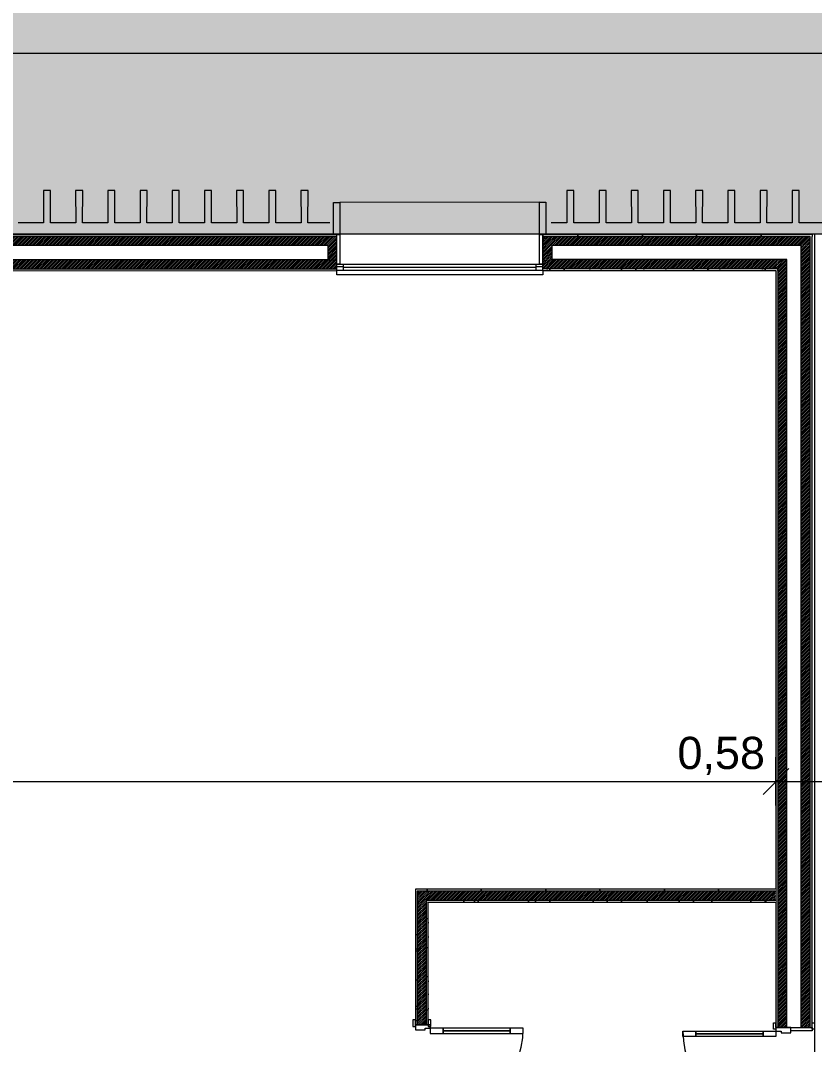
# Model space of a CAD drawing. Header units: millimetres. Extents: x 141848 to 1648660, y -821378 to -151356.
# Drawn here: x 213058 to 219225, y -179687 to -171739 of the extents above; entities that cross this region are included whole.
import ezdxf

# ---------------------------------------------------------------- set-up
doc = ezdxf.new("R2010")
doc.units = ezdxf.units.MM
doc.header["$MEASUREMENT"] = 0
doc.linetypes.add('Traits', pattern=[282.222223, 141.111112, -141.111112])
doc.linetypes.add('Wipeout_Contour', pattern=[1000, 0, -1000])
for name, color, linetype in [('Cotations - 1_100', 7, 'Continuous'), ('Fenêtres ARCHICAD', 7, 'Continuous'), ('Nouveau_0', 7, 'Continuous'), ('Portes ARCHICAD', 7, 'Continuous'), ('Sols_ Dalles', 7, 'Continuous'), ('Structure - Murs extérieurs', 7, 'Continuous')]:
    doc.layers.add(name, color=color, linetype=linetype)
doc.styles.add('STYLE_GENERE_2', font='')
doc.styles.get('STYLE_GENERE_2').set_extended_font_data('Arial')
doc.dimstyles.new('STYLE_GENERE__1', dxfattribs={"dimtxt": 250, "dimasz": 190, "dimexe": 1.25, "dimexo": 0.625, "dimgap": 0, "dimtad": 1, "dimlfac": 0.001, "dimtxsty": 'STYLE_GENERE_2', "dimblk": 'ARROWHEAD_6', "dimblk1": 'ARROWHEAD_6', "dimblk2": 'ARROWHEAD_6', "dimcen": 2.5, "dimse1": 1, "dimse2": 1, "dimclrd": 7, "dimclre": 7, "dimclrt": 7, "dimazin": 3, "dimtfac": 1, "dimtmove": 0, "dimatfit": 3})
pattern_1 = [(45, (0, 175), (-55.68466, 55.68466), [0, -52.5, 0, -78.75]), (110, (175, 175), (74.000794, 26.934086), [0, -38.5, 0, -66.5])]
pattern_2 = [(45, (0, 0), (-7.0710678, 7.0710678), [])]

# ---------------------------------------------------------------- blocks, each defined once
blk = doc.blocks.new('Fenêtre 25')
at = {"layer": 'Fenêtres ARCHICAD', "color": 7, "linetype": 'Continuous', "lineweight": 5}
for p, q in [((-800, 0), (-800, 33.3)), ((-800, 33.3), (800, 33.3)), ((-800, 0), (-800, -15)), ((-800, 0), (-800, -15)), ((800, 33.3), (800, 0)), ((800, 0), (800, -15)), ((800, 0), (800, -15)), ((-800, -15), (-800, -50)), ((-800, -15), (-800, -50)), ((-800, -30), (800, -30)), ((-800, -280), (-800, -50)), ((-800, -50), (-775, -50)), ((-800, -50), (-800, -85)), ((-800, -50), (-800, -85)), ((-775, -50), (-775, -280)), ((775, -280), (775, -50)), ((775, -50), (800, -50)), ((800, -15), (800, -50)), ((800, -15), (800, -50)), ((800, -50), (800, -280)), ((800, -50), (800, -85)), ((800, -50), (800, -85)), ((-800, -85), (-800, -195)), ((-800, -85), (-800, -195)), ((-800, -85), (-800, -195)), ((-800, -85), (-800, -195)), ((800, -85), (800, -195)), ((800, -85), (800, -195)), ((800, -85), (800, -195)), ((800, -85), (800, -195)), ((-800, -195), (-800, -265)), ((-800, -195), (-800, -265)), ((-800, -195), (-800, -265)), ((-800, -195), (-800, -265)), ((800, -195), (800, -265)), ((800, -195), (800, -265)), ((800, -195), (800, -265)), ((800, -195), (800, -265)), ((-825, -530), (-825, -280)), ((-825, -280), (-775, -280)), ((-825, -280), (-800, -280)), ((-825, -280), (-800, -280)), ((-800, -265), (-800, -280)), ((-800, -265), (-800, -280)), ((-775, -280), (-800, -280)), ((-775, -280), (-775, -530)), ((800, -280), (775, -280)), ((775, -280), (825, -280)), ((775, -530), (775, -280)), ((800, -265), (800, -280)), ((800, -265), (800, -280)), ((800, -280), (825, -280)), ((800, -280), (825, -280)), ((825, -280), (825, -530)), ((-775, -530), (-825, -530)), ((-775, -530), (775, -530)), ((825, -530), (775, -530))]:
    blk.add_line(p, q, dxfattribs=at)
at = {"layer": 'Fenêtres ARCHICAD', "color": 7, "linetype": 'Traits', "lineweight": 5}
blk.add_line((-800, 0), (800, 0), dxfattribs=at)
at = {"color": 254, "linetype": 'Wipeout_Contour', "lineweight": 0, "ltscale": 3003.33026}
blk.add_wipeout([(-750, 0), (-750, -50), (750, -50), (750, 0)], dxfattribs=at).dxf.layer = 'Fenêtres ARCHICAD'
at = {"layer": 'Fenêtres ARCHICAD', "color": 7, "linetype": 'Continuous', "lineweight": 5}
for p, q in [((-800, 0), (-750, 0)), ((-750, 0), (-750, -50)), ((-750, 0), (750, 0)), ((750, -50), (750, 0)), ((750, 0), (800, 0)), ((-750, -50), (-800, -50)), ((-750, -25), (750, -25)), ((750, -50), (-750, -50)), ((800, -50), (750, -50))]:
    blk.add_line(p, q, dxfattribs=at)
blk = doc.blocks.new('Mur_1_1', base_point=(162860.7, -173410.6))
at = {"color": 254, "linetype": 'Wipeout_Contour', "lineweight": 0, "ltscale": 1093482.542551744}
blk.add_wipeout([(207114.1, -173402.4), (207114.2, -173417.4), (215514.2, -173415.9), (215514.1, -173400.9)], dxfattribs=at)
at = {"color": 254, "linetype": 'Wipeout_Contour', "lineweight": 0, "ltscale": 838498.39238}
blk.add_wipeout([(219205.5, -173415.1), (219205.5, -173400.2), (219190.6, -173415.1)], dxfattribs=at)
at = {"color": 254, "linetype": 'Wipeout_Contour', "lineweight": 0, "ltscale": 1094155.492555853}
blk.add_wipeout([(215514.2, -173665.9), (207114.2, -173667.4), (207114.2, -173682.4), (215514.2, -173680.9)], dxfattribs=at)
at = {"color": 254, "linetype": 'Wipeout_Contour', "lineweight": 0, "ltscale": 838369.005791}
blk.add_wipeout([(218940.5, -173665.2), (218925.5, -173680.2), (218940.5, -173680.2)], dxfattribs=at)
at = {"linetype": 'Continuous', "lineweight": 5, "true_color": 0x5f5f5f}
h = blk.add_hatch(dxfattribs=at)
h.set_pattern_fill('Enduit_0001', color=251, style=0, pattern_type=2)
h.set_pattern_definition(pattern_1)
h.paths.add_polyline_path([(207114.1, -173402.4), (207114.2, -173417.4), (215514.2, -173415.9), (215514.1, -173400.9)])
h = blk.add_hatch(dxfattribs=at)
h.set_pattern_fill('Enduit_0001', color=251, style=0, pattern_type=2)
h.set_pattern_definition(pattern_1)
h.paths.add_polyline_path([(219205.5, -173415.1), (219205.5, -173400.2), (219190.6, -173415.1)])
h = blk.add_hatch(dxfattribs=at)
h.set_pattern_fill('Enduit_0001', color=251, style=0, pattern_type=2)
h.set_pattern_definition(pattern_1)
h.paths.add_polyline_path([(215514.2, -173665.9), (207114.2, -173667.4), (207114.2, -173682.4), (215514.2, -173680.9)])
h = blk.add_hatch(dxfattribs=at)
h.set_pattern_fill('Enduit_0001', color=251, style=0, pattern_type=2)
h.set_pattern_definition(pattern_1)
h.paths.add_polyline_path([(218940.5, -173665.2), (218925.5, -173680.2), (218940.5, -173680.2)])
at = {"color": 254, "linetype": 'Wipeout_Contour', "lineweight": 0, "ltscale": 1093589.574565493}
blk.add_wipeout([(207114.2, -173417.4), (207184.2, -173487.4), (215444.2, -173485.9), (215514.2, -173415.9)], dxfattribs=at)
at = {"color": 254, "linetype": 'Wipeout_Contour', "lineweight": 0, "ltscale": 838516.179052}
blk.add_wipeout([(219190.5, -173485.2), (219190.5, -173415.2), (219120.6, -173485.2)], dxfattribs=at)
at = {"linetype": 'Continuous', "lineweight": 5, "true_color": 0x5f5f5f}
h = blk.add_hatch(dxfattribs=at)
h.set_pattern_fill('Briques_terre_cuite__int_97', color=251, style=0, pattern_type=2)
h.set_pattern_definition(pattern_2)
h.paths.add_polyline_path([(207114.2, -173417.4), (207184.2, -173487.4), (215444.2, -173485.9), (215514.2, -173415.9)])
h = blk.add_hatch(dxfattribs=at)
h.set_pattern_fill('Briques_terre_cuite__int_97', color=251, style=0, pattern_type=2)
h.set_pattern_definition(pattern_2)
h.paths.add_polyline_path([(219190.5, -173485.2), (219190.5, -173415.2), (219120.6, -173485.2)])
at = {"color": 254, "linetype": 'Wipeout_Contour', "lineweight": 0, "ltscale": 838477.556417}
blk.add_wipeout([(219190.6, -173415.1), (219205.5, -173400.2), (219190.6, -173400.2)], dxfattribs=at)
at = {"color": 254, "linetype": 'Wipeout_Contour', "lineweight": 0, "ltscale": 1093817.236168705}
blk.add_wipeout([(207184.2, -173487.4), (207184.2, -173597.4), (215444.2, -173595.9), (215444.2, -173485.9)], dxfattribs=at)
at = {"color": 254, "linetype": 'Wipeout_Contour', "lineweight": 0, "ltscale": 838500.260912}
blk.add_wipeout([(219120.5, -173595.2), (219120.5, -173485.2), (219010.6, -173595.2)], dxfattribs=at)
at = {"linetype": 'Continuous', "lineweight": 5, "true_color": 0x5f5f5f}
h = blk.add_hatch(dxfattribs=at)
h.set_pattern_fill('Enduit_0001', color=251, style=0, pattern_type=2)
h.set_pattern_definition(pattern_1)
h.paths.add_polyline_path([(219190.6, -173415.1), (219205.5, -173400.2), (219190.6, -173400.2)])
at = {"color": 254, "linetype": 'Wipeout_Contour', "lineweight": 0, "ltscale": 1094047.53148523}
blk.add_wipeout([(215514.2, -173595.9), (207114.2, -173597.4), (207114.2, -173667.4), (215514.2, -173665.9)], dxfattribs=at)
at = {"color": 254, "linetype": 'Wipeout_Contour', "lineweight": 0, "ltscale": 838428.29788}
blk.add_wipeout([(219010.5, -173665.2), (219010.5, -173595.2), (218940.5, -173665.2)], dxfattribs=at)
at = {"linetype": 'Continuous', "lineweight": 5, "true_color": 0x5f5f5f}
h = blk.add_hatch(dxfattribs=at)
h.set_pattern_fill('Briques_terre_cuite__int_97', color=251, style=0, pattern_type=2)
h.set_pattern_definition(pattern_2)
h.paths.add_polyline_path([(215514.2, -173595.9), (207114.2, -173597.4), (207114.2, -173667.4), (215514.2, -173665.9)])
h = blk.add_hatch(dxfattribs=at)
h.set_pattern_fill('Briques_terre_cuite__int_97', color=251, style=0, pattern_type=2)
h.set_pattern_definition(pattern_2)
h.paths.add_polyline_path([(219010.5, -173665.2), (219010.5, -173595.2), (218940.5, -173665.2)])
at = {"color": 7, "linetype": 'Continuous', "lineweight": 5}
for p in [(207114.2, -173667.4), (215514.2, -173680.9)]:
    blk.add_line(p, (215514.2, -173665.9), dxfattribs=at)
at = {"color": 7, "linetype": 'Continuous', "lineweight": 5, "flags": 128}
blk.add_lwpolyline([(207114.2, -173682.4), (215514.2, -173680.9)], dxfattribs=at)
at = {"color": 254, "linetype": 'Wipeout_Contour', "lineweight": 0, "ltscale": 1394204.759481285}
blk.add_wipeout([(219190.6, -173400.2), (217114.1, -173400.6), (217114.2, -173415.6), (219190.5, -173415.2), (219190.6, -173415.1)], dxfattribs=at)
at = {"linetype": 'Continuous', "lineweight": 5, "true_color": 0x5f5f5f}
h = blk.add_hatch(dxfattribs=at)
h.set_pattern_fill('Enduit_0001', color=251, style=0, pattern_type=2)
h.set_pattern_definition(pattern_1)
h.paths.add_polyline_path([(219190.6, -173400.2), (217114.1, -173400.6), (217114.2, -173415.6), (219190.5, -173415.2), (219190.6, -173415.1)])
at = {"color": 254, "linetype": 'Wipeout_Contour', "lineweight": 0, "ltscale": 1106646.625288181}
blk.add_wipeout([(215444.2, -173485.9), (215444.2, -173595.9), (215514.2, -173595.9), (215514.2, -173415.9)], dxfattribs=at)
at = {"color": 254, "linetype": 'Wipeout_Contour', "lineweight": 0, "ltscale": 838348.096067}
blk.add_wipeout([(218925.5, -173680.2), (218940.5, -173665.2), (218925.5, -173665.2)], dxfattribs=at)
at = {"linetype": 'Continuous', "lineweight": 5, "true_color": 0x5f5f5f}
h = blk.add_hatch(dxfattribs=at)
h.set_pattern_fill('Briques_terre_cuite__int_97', color=251, style=0, pattern_type=2)
h.set_pattern_definition(pattern_2)
h.paths.add_polyline_path([(215444.2, -173485.9), (215444.2, -173595.9), (215514.2, -173595.9), (215514.2, -173415.9)])
h = blk.add_hatch(dxfattribs=at)
h.set_pattern_fill('Enduit_0001', color=251, style=0, pattern_type=2)
h.set_pattern_definition(pattern_1)
h.paths.add_polyline_path([(218925.5, -173680.2), (218940.5, -173665.2), (218925.5, -173665.2)])
at = {"color": 7, "linetype": 'Continuous', "lineweight": 5}
for p, q in [((215514.2, -173415.9), (207114.2, -173417.4)), ((215514.1, -173400.9), (215489.1, -173400.9)), ((215514.2, -173415.9), (215514.1, -173400.9)), ((215514.2, -173485.9), (215514.2, -173415.9)), ((215514.2, -173485.9), (215514.2, -173415.9)), ((215444.2, -173485.9), (207184.2, -173487.4)), ((215444.2, -173485.9), (215444.2, -173595.9)), ((215514.2, -173595.9), (215514.2, -173485.9)), ((215514.2, -173595.9), (215514.2, -173485.9)), ((215444.2, -173595.9), (207184.2, -173597.4)), ((215514.2, -173630.9), (215514.2, -173595.9)), ((215514.2, -173665.9), (215514.2, -173630.9))]:
    blk.add_line(p, q, dxfattribs=at)
at = {"color": 7, "linetype": 'Continuous', "lineweight": 5, "flags": 128}
blk.add_lwpolyline([(215514.1, -173400.9), (207114.1, -173402.4)], dxfattribs=at)
at = {"color": 254, "linetype": 'Wipeout_Contour', "lineweight": 0, "ltscale": 838418.070456}
blk.add_wipeout([(219120.6, -173485.2), (219190.5, -173415.2), (219120.6, -173415.2)], dxfattribs=at)
at = {"linetype": 'Continuous', "lineweight": 5, "true_color": 0x5f5f5f}
h = blk.add_hatch(dxfattribs=at)
h.set_pattern_fill('Briques_terre_cuite__int_97', color=251, style=0, pattern_type=2)
h.set_pattern_definition(pattern_2)
h.paths.add_polyline_path([(219120.6, -173485.2), (219190.5, -173415.2), (219120.6, -173415.2)])
at = {"color": 7, "linetype": 'Continuous', "lineweight": 5}
blk.add_line((219190.5, -173485.2), (219190.5, -173415.2), dxfattribs=at)
at = {"color": 7, "linetype": 'Continuous', "lineweight": 5, "flags": 128}
blk.add_lwpolyline([(219205.5, -173400.2), (219205.5, -173415.2)], dxfattribs=at)
at = {"color": 254, "linetype": 'Wipeout_Contour', "lineweight": 0, "ltscale": 1114954.779897523}
blk.add_wipeout([(217114.2, -173665.6), (217114.2, -173680.6), (218925.5, -173680.2), (218925.5, -173665.2)], dxfattribs=at)
at = {"linetype": 'Continuous', "lineweight": 5, "true_color": 0x5f5f5f}
h = blk.add_hatch(dxfattribs=at)
h.set_pattern_fill('Enduit_0001', color=251, style=0, pattern_type=2)
h.set_pattern_definition(pattern_1)
h.paths.add_polyline_path([(217114.2, -173665.6), (217114.2, -173680.6), (218925.5, -173680.2), (218925.5, -173665.2)])
at = {"color": 254, "linetype": 'Wipeout_Contour', "lineweight": 0, "ltscale": 1394244.023546818}
blk.add_wipeout([(217114.2, -173415.6), (217184.2, -173485.6), (219120.5, -173485.2), (219120.6, -173485.2), (219120.6, -173415.2)], dxfattribs=at)
at = {"linetype": 'Continuous', "lineweight": 5, "true_color": 0x5f5f5f}
h = blk.add_hatch(dxfattribs=at)
h.set_pattern_fill('Briques_terre_cuite__int_97', color=251, style=0, pattern_type=2)
h.set_pattern_definition(pattern_2)
h.paths.add_polyline_path([(217114.2, -173415.6), (217184.2, -173485.6), (219120.5, -173485.2), (219120.6, -173485.2), (219120.6, -173415.2)])
at = {"color": 7, "linetype": 'Continuous', "lineweight": 5}
blk.add_line((219190.5, -173415.2), (219120.6, -173415.2), dxfattribs=at)
at = {"color": 254, "linetype": 'Wipeout_Contour', "lineweight": 0, "ltscale": 838345.930581}
blk.add_wipeout([(219010.6, -173595.2), (219120.5, -173485.2), (219010.6, -173485.2)], dxfattribs=at)
at = {"color": 7, "linetype": 'Continuous', "lineweight": 5}
blk.add_line((219120.5, -173595.2), (219120.5, -173485.2), dxfattribs=at)
at = {"color": 254, "linetype": 'Wipeout_Contour', "lineweight": 0, "ltscale": 1394332.51180588}
blk.add_wipeout([(219010.6, -173485.2), (217184.2, -173485.6), (217184.2, -173595.6), (219010.5, -173595.2), (219010.6, -173595.2)], dxfattribs=at)
at = {"color": 7, "linetype": 'Continuous', "lineweight": 5}
blk.add_line((219120.5, -173485.2), (219010.6, -173485.2), dxfattribs=at)
at = {"color": 254, "linetype": 'Wipeout_Contour', "lineweight": 0, "ltscale": 838330.131081}
blk.add_wipeout([(218940.5, -173665.2), (219010.5, -173595.2), (218940.5, -173595.2)], dxfattribs=at)
at = {"linetype": 'Continuous', "lineweight": 5, "true_color": 0x5f5f5f}
h = blk.add_hatch(dxfattribs=at)
h.set_pattern_fill('Briques_terre_cuite__int_97', color=251, style=0, pattern_type=2)
h.set_pattern_definition(pattern_2)
h.paths.add_polyline_path([(218940.5, -173665.2), (219010.5, -173595.2), (218940.5, -173595.2)])
at = {"color": 7, "linetype": 'Continuous', "lineweight": 5}
blk.add_line((219010.5, -173665.2), (219010.5, -173595.2), dxfattribs=at)
at = {"color": 254, "linetype": 'Wipeout_Contour', "lineweight": 0, "ltscale": 1114872.362738282}
blk.add_wipeout([(218940.5, -173595.2), (217114.2, -173595.6), (217114.2, -173665.6), (218940.5, -173665.2)], dxfattribs=at)
at = {"linetype": 'Continuous', "lineweight": 5, "true_color": 0x5f5f5f}
h = blk.add_hatch(dxfattribs=at)
h.set_pattern_fill('Briques_terre_cuite__int_97', color=251, style=0, pattern_type=2)
h.set_pattern_definition(pattern_2)
h.paths.add_polyline_path([(218940.5, -173595.2), (217114.2, -173595.6), (217114.2, -173665.6), (218940.5, -173665.2)])
at = {"color": 7, "linetype": 'Continuous', "lineweight": 5}
for p, q in [((219010.5, -173595.2), (218940.5, -173595.2)), ((217114.2, -173665.6), (218940.5, -173665.2)), ((217114.2, -173680.6), (217114.2, -173665.6)), ((218940.5, -173680.2), (218940.5, -173665.2))]:
    blk.add_line(p, q, dxfattribs=at)
at = {"color": 7, "linetype": 'Continuous', "lineweight": 5, "flags": 128}
blk.add_lwpolyline([(217114.2, -173680.6), (218925.5, -173680.2)], dxfattribs=at)
at = {"color": 254, "linetype": 'Wipeout_Contour', "lineweight": 0, "ltscale": 1111856.489278181}
blk.add_wipeout([(217184.2, -173485.6), (217114.2, -173415.6), (217114.2, -173595.6), (217184.2, -173595.6)], dxfattribs=at)
at = {"linetype": 'Continuous', "lineweight": 5, "true_color": 0x5f5f5f}
h = blk.add_hatch(dxfattribs=at)
h.set_pattern_fill('Briques_terre_cuite__int_97', color=251, style=0, pattern_type=2)
h.set_pattern_definition(pattern_2)
h.paths.add_polyline_path([(217184.2, -173485.6), (217114.2, -173415.6), (217114.2, -173595.6), (217184.2, -173595.6)])
at = {"color": 7, "linetype": 'Continuous', "lineweight": 5}
for p, q in [((217139.1, -173400.6), (217114.1, -173400.6)), ((217114.2, -173415.6), (217114.1, -173400.6)), ((219120.6, -173415.2), (217114.2, -173415.6)), ((217114.2, -173485.6), (217114.2, -173415.6)), ((217114.2, -173485.6), (217114.2, -173415.6)), ((217114.2, -173595.6), (217114.2, -173485.6)), ((217114.2, -173595.6), (217114.2, -173485.6)), ((219010.6, -173485.2), (217184.2, -173485.6)), ((217184.2, -173485.6), (217184.2, -173595.6)), ((217114.2, -173630.6), (217114.2, -173595.6)), ((217114.2, -173665.6), (217114.2, -173630.6)), ((218940.5, -173595.2), (217184.2, -173595.6))]:
    blk.add_line(p, q, dxfattribs=at)
at = {"color": 7, "linetype": 'Continuous', "lineweight": 5, "flags": 128}
blk.add_lwpolyline([(219205.5, -173400.2), (217114.1, -173400.6)], dxfattribs=at)
at = {"layer": 'Fenêtres ARCHICAD', "color": 7, "linetype": 'Continuous', "lineweight": 5, "zscale": 1000, "rotation": 180.0105654490005}
blk.add_blockref('Fenêtre 25', (216314.2, -173680.7), dxfattribs=at)
blk = doc.blocks.new('Porte double 25_4')
at = {"layer": 'Portes ARCHICAD', "color": 7, "linetype": 'Continuous', "lineweight": 5}
for p, q in [((-722, 722), (-722, 622)), ((-682, 722), (-722, 722)), ((-682, 622), (-682, 722)), ((682, 622), (682, 722)), ((682, 722), (722, 722)), ((722, 722), (722, 622)), ((-722, 622), (-682, 622)), ((-702, 622), (-702, 100)), ((722, 622), (682, 622)), ((702, 622), (702, 100)), ((-682, 100), (-722, 100)), ((-722, 100), (-722, 0)), ((-682, 0), (-682, 100)), ((682, 0), (682, 100)), ((682, 100), (722, 100)), ((722, 100), (722, 0)), ((-787, 0), (-787, 19)), ((-787, 19), (-737, 19)), ((-737, 0), (-787, 0)), ((-750, 0), (-787, 0)), ((-750, 0), (-787, 0)), ((-722, 0), (-750, 0)), ((-750, 0), (-750, -115)), ((-750, 0), (-750, -15)), ((-750, 0), (-750, -15)), ((-737, 19), (-737, 0)), ((-722, -40), (-722, 0)), ((-722, 0), (-682, 0)), ((722, 0), (682, 0)), ((750, 0), (722, 0)), ((722, 0), (722, -40)), ((737, 19), (787, 19)), ((737, 0), (737, 19)), ((787, 0), (737, 0)), ((750, -115), (750, 0)), ((750, 0), (750, -15)), ((750, 0), (750, -15)), ((750, 0), (787, 0)), ((750, 0), (787, 0)), ((787, 19), (787, 0)), ((-750, -15), (-750, -85)), ((-750, -15), (-750, -85)), ((-710, -40), (-722, -40)), ((-710, -115), (-710, -40)), ((722, -40), (710, -40)), ((710, -40), (710, -115)), ((750, -15), (750, -85)), ((750, -15), (750, -85)), ((-750, -85), (-750, -115)), ((-750, -85), (-750, -115)), ((-750, -280), (-750, -115)), ((-750, -115), (-725, -115)), ((-750, -115), (-710, -115)), ((-750, -115), (-750, -195)), ((-750, -115), (-750, -195)), ((-725, -115), (-725, -280)), ((710, -115), (750, -115)), ((725, -280), (725, -115)), ((725, -115), (750, -115)), ((750, -85), (750, -115)), ((750, -85), (750, -115)), ((750, -115), (750, -280)), ((750, -115), (750, -195)), ((750, -115), (750, -195)), ((-750, -195), (-750, -265)), ((-750, -195), (-750, -265)), ((750, -195), (750, -265)), ((750, -195), (750, -265)), ((-787, -299), (-787, -280)), ((-787, -280), (-737, -280)), ((-750, -280), (-787, -280)), ((-750, -280), (-787, -280)), ((-737, -299), (-787, -299)), ((-750, -265), (-750, -280)), ((-750, -265), (-750, -280)), ((-725, -280), (-750, -280)), ((-737, -280), (-737, -299)), ((750, -280), (725, -280)), ((737, -280), (787, -280)), ((737, -299), (737, -280)), ((787, -299), (737, -299)), ((750, -265), (750, -280)), ((750, -265), (750, -280)), ((750, -280), (787, -280)), ((750, -280), (787, -280)), ((787, -280), (787, -299))]:
    blk.add_line(p, q, dxfattribs=at)
at = {"layer": 'Portes ARCHICAD', "color": 7, "linetype": 'Continuous', "lineweight": 5, "flags": 128}
for points in [[(-722, 622), (-722, 100), (-702, 100), (-702, 622)], [(-702, 622), (-702, 100), (-682, 100), (-682, 622)], [(702, 622), (702, 100), (682, 100), (682, 622)], [(722, 622), (722, 100), (702, 100), (702, 622)]]:
    blk.add_lwpolyline(points, close=True, dxfattribs=at)
at = {"layer": 'Portes ARCHICAD', "color": 7, "linetype": 'Continuous', "lineweight": 5}
for centre, start, end in [((-722, 0), 0, 90), ((722, 0), 90, 180)]:
    blk.add_arc(centre, 722, start, end, dxfattribs=at)
blk = doc.blocks.new('Mur_14_1', base_point=(219205.5, -188410.6))
at = {"color": 254, "linetype": 'Wipeout_Contour', "lineweight": 0, "ltscale": 1405199.469101811}
blk.add_wipeout([(219190.6, -173415.1), (219190.5, -173415.2), (219190.5, -179556.1), (219205.5, -179556.1), (219205.5, -173415.1)], dxfattribs=at)
at = {"color": 254, "linetype": 'Wipeout_Contour', "lineweight": 0, "ltscale": 1125208.490031967}
blk.add_wipeout([(218925.5, -173680.2), (218925.5, -179556.1), (218940.5, -179556.1), (218940.5, -173680.2)], dxfattribs=at)
at = {"linetype": 'Continuous', "lineweight": 5, "true_color": 0x5f5f5f}
h = blk.add_hatch(dxfattribs=at)
h.set_pattern_fill('Enduit_0001', color=251, style=0, pattern_type=2)
h.set_pattern_definition(pattern_1)
h.paths.add_polyline_path([(219190.6, -173415.1), (219190.5, -173415.2), (219190.5, -179556.1), (219205.5, -179556.1), (219205.5, -173415.1)])
h = blk.add_hatch(dxfattribs=at)
h.set_pattern_fill('Enduit_0001', color=251, style=0, pattern_type=2)
h.set_pattern_definition(pattern_1)
h.paths.add_polyline_path([(218925.5, -173680.2), (218925.5, -179556.1), (218940.5, -179556.1), (218940.5, -173680.2)])
at = {"color": 254, "linetype": 'Wipeout_Contour', "lineweight": 0, "ltscale": 1405142.522689336}
blk.add_wipeout([(219120.6, -173485.2), (219120.5, -173485.2), (219120.5, -179556.1), (219190.5, -179556.1), (219190.5, -173485.2)], dxfattribs=at)
at = {"linetype": 'Continuous', "lineweight": 5, "true_color": 0x5f5f5f}
h = blk.add_hatch(dxfattribs=at)
h.set_pattern_fill('Briques_terre_cuite__int_97', color=251, style=0, pattern_type=2)
h.set_pattern_definition(pattern_2)
h.paths.add_polyline_path([(219120.6, -173485.2), (219120.5, -173485.2), (219120.5, -179556.1), (219190.5, -179556.1), (219190.5, -173485.2)])
at = {"color": 7, "linetype": 'Continuous', "lineweight": 5}
for p, q in [((219190.5, -173485.2), (219190.5, -173415.2)), ((219190.5, -179556.1), (219190.5, -173485.2)), ((219205.5, -179556.1), (219205.5, -179519.1)), ((219190.5, -179556.1), (219205.5, -179556.1))]:
    blk.add_line(p, q, dxfattribs=at)
at = {"color": 7, "linetype": 'Continuous', "lineweight": 5, "flags": 128}
blk.add_lwpolyline([(219205.5, -179556.1), (219205.5, -173415.2)], dxfattribs=at)
at = {"color": 254, "linetype": 'Wipeout_Contour', "lineweight": 0, "ltscale": 1404980.915989373}
blk.add_wipeout([(219010.6, -173595.2), (219010.5, -173595.2), (219010.5, -179556.1), (219120.5, -179556.1), (219120.5, -173595.2)], dxfattribs=at)
at = {"color": 7, "linetype": 'Continuous', "lineweight": 5}
for p, q in [((219120.5, -173595.2), (219120.5, -173485.2)), ((219120.5, -179556.1), (219120.5, -173595.2)), ((219120.5, -179556.1), (219190.5, -179556.1))]:
    blk.add_line(p, q, dxfattribs=at)
at = {"color": 254, "linetype": 'Wipeout_Contour', "lineweight": 0, "ltscale": 1125322.159747363}
blk.add_wipeout([(218940.5, -173665.2), (218940.5, -179556.1), (219010.5, -179556.1), (219010.5, -173665.2)], dxfattribs=at)
at = {"linetype": 'Continuous', "lineweight": 5, "true_color": 0x5f5f5f}
h = blk.add_hatch(dxfattribs=at)
h.set_pattern_fill('Briques_terre_cuite__int_97', color=251, style=0, pattern_type=2)
h.set_pattern_definition(pattern_2)
h.paths.add_polyline_path([(218940.5, -173665.2), (218940.5, -179556.1), (219010.5, -179556.1), (219010.5, -173665.2)])
at = {"color": 7, "linetype": 'Continuous', "lineweight": 5}
for p, q in [((219010.5, -173665.2), (219010.5, -173595.2)), ((218940.5, -173680.2), (218940.5, -173665.2)), ((218940.5, -173680.2), (218940.5, -179556.1)), ((219010.5, -179556.1), (219010.5, -173665.2)), ((218925.5, -179556.1), (218925.5, -179519.1)), ((218925.5, -179556.1), (218940.5, -179556.1)), ((218940.5, -179556.1), (219010.5, -179556.1)), ((219010.5, -179556.1), (219040.5, -179556.1)), ((219040.5, -179556.1), (219120.5, -179556.1))]:
    blk.add_line(p, q, dxfattribs=at)
at = {"color": 7, "linetype": 'Continuous', "lineweight": 5, "flags": 128}
blk.add_lwpolyline([(218925.5, -173680.2), (218925.5, -179556.1)], dxfattribs=at)
at = {"layer": 'Portes ARCHICAD', "color": 7, "linetype": 'Continuous', "lineweight": 5, "zscale": 1000, "rotation": 90}
blk.add_blockref('Porte double 25_4', (218925.5, -180306.1), dxfattribs=at)
blk = doc.blocks.new('Mur_102_1', base_point=(218925.5, -178497.2))
at = {"color": 254, "linetype": 'Wipeout_Contour', "lineweight": 0, "ltscale": 840920.422671}
blk.add_wipeout([(216140.3, -178497.2), (216125.3, -178482.2), (216125.3, -178497.2)], dxfattribs=at).dxf.layer = 'Structure - Murs extérieurs'
at = {"color": 254, "linetype": 'Wipeout_Contour', "lineweight": 0, "ltscale": 841279.418665}
blk.add_wipeout([(216225.3, -178582.2), (216210.3, -178567.2), (216210.3, -178582.2)], dxfattribs=at).dxf.layer = 'Structure - Murs extérieurs'
at = {"layer": 'Structure - Murs extérieurs', "linetype": 'Continuous', "lineweight": 5, "true_color": 0x5f5f5f}
h = blk.add_hatch(dxfattribs=at)
h.set_pattern_fill('Enduit_0001', color=251, style=0, pattern_type=2)
h.set_pattern_definition(pattern_1)
h.paths.add_polyline_path([(216140.3, -178497.2), (216125.3, -178482.2), (216125.3, -178497.2)])
h = blk.add_hatch(dxfattribs=at)
h.set_pattern_fill('Enduit_0001', color=251, style=0, pattern_type=2)
h.set_pattern_definition(pattern_1)
h.paths.add_polyline_path([(216225.3, -178582.2), (216210.3, -178567.2), (216210.3, -178582.2)])
at = {"color": 254, "linetype": 'Wipeout_Contour', "lineweight": 0, "ltscale": 841096.232538}
blk.add_wipeout([(216210.3, -178567.2), (216140.3, -178497.2), (216140.3, -178567.2)], dxfattribs=at).dxf.layer = 'Structure - Murs extérieurs'
at = {"layer": 'Structure - Murs extérieurs', "linetype": 'Continuous', "lineweight": 5, "true_color": 0x5f5f5f}
h = blk.add_hatch(dxfattribs=at)
h.set_pattern_fill('Briques_terre_cuite__int_97', color=251, style=0, pattern_type=2)
h.set_pattern_definition(pattern_2)
h.paths.add_polyline_path([(216210.3, -178567.2), (216140.3, -178497.2), (216140.3, -178567.2)])
at = {"color": 254, "linetype": 'Wipeout_Contour', "lineweight": 0, "ltscale": 1125557.16433545}
blk.add_wipeout([(216140.3, -178497.2), (218925.5, -178497.2), (218925.5, -178482.2), (216140.3, -178482.2)], dxfattribs=at).dxf.layer = 'Structure - Murs extérieurs'
at = {"color": 254, "linetype": 'Wipeout_Contour', "lineweight": 0, "ltscale": 1125903.932255936}
blk.add_wipeout([(216225.3, -178582.2), (218925.5, -178582.2), (218925.5, -178567.2), (216225.3, -178567.2)], dxfattribs=at).dxf.layer = 'Structure - Murs extérieurs'
at = {"layer": 'Structure - Murs extérieurs', "linetype": 'Continuous', "lineweight": 5, "true_color": 0x5f5f5f}
h = blk.add_hatch(dxfattribs=at)
h.set_pattern_fill('Enduit_0001', color=251, style=0, pattern_type=2)
h.set_pattern_definition(pattern_1)
h.paths.add_polyline_path([(216140.3, -178497.2), (218925.5, -178497.2), (218925.5, -178482.2), (216140.3, -178482.2)])
h = blk.add_hatch(dxfattribs=at)
h.set_pattern_fill('Enduit_0001', color=251, style=0, pattern_type=2)
h.set_pattern_definition(pattern_1)
h.paths.add_polyline_path([(216225.3, -178582.2), (218925.5, -178582.2), (218925.5, -178567.2), (216225.3, -178567.2)])
at = {"color": 254, "linetype": 'Wipeout_Contour', "lineweight": 0, "ltscale": 840921.029232}
blk.add_wipeout([(216140.3, -178482.2), (216125.3, -178482.2), (216140.3, -178497.2)], dxfattribs=at).dxf.layer = 'Structure - Murs extérieurs'
at = {"color": 254, "linetype": 'Wipeout_Contour', "lineweight": 0, "ltscale": 841280.024361}
blk.add_wipeout([(216225.3, -178567.2), (216210.3, -178567.2), (216225.3, -178582.2)], dxfattribs=at).dxf.layer = 'Structure - Murs extérieurs'
at = {"layer": 'Structure - Murs extérieurs', "linetype": 'Continuous', "lineweight": 5, "true_color": 0x5f5f5f}
h = blk.add_hatch(dxfattribs=at)
h.set_pattern_fill('Enduit_0001', color=251, style=0, pattern_type=2)
h.set_pattern_definition(pattern_1)
h.paths.add_polyline_path([(216140.3, -178482.2), (216125.3, -178482.2), (216140.3, -178497.2)])
h = blk.add_hatch(dxfattribs=at)
h.set_pattern_fill('Enduit_0001', color=251, style=0, pattern_type=2)
h.set_pattern_definition(pattern_1)
h.paths.add_polyline_path([(216225.3, -178567.2), (216210.3, -178567.2), (216225.3, -178582.2)])
at = {"color": 254, "linetype": 'Wipeout_Contour', "lineweight": 0, "ltscale": 1125772.958496716}
blk.add_wipeout([(216210.3, -178567.2), (218925.5, -178567.2), (218925.5, -178497.2), (216210.3, -178497.2)], dxfattribs=at).dxf.layer = 'Structure - Murs extérieurs'
at = {"layer": 'Structure - Murs extérieurs', "linetype": 'Continuous', "lineweight": 5, "true_color": 0x5f5f5f}
h = blk.add_hatch(dxfattribs=at)
h.set_pattern_fill('Briques_terre_cuite__int_97', color=251, style=0, pattern_type=2)
h.set_pattern_definition(pattern_2)
h.paths.add_polyline_path([(216210.3, -178567.2), (218925.5, -178567.2), (218925.5, -178497.2), (216210.3, -178497.2)])
at = {"color": 254, "linetype": 'Wipeout_Contour', "lineweight": 0, "ltscale": 841104.223164}
blk.add_wipeout([(216210.3, -178497.2), (216140.3, -178497.2), (216210.3, -178567.2)], dxfattribs=at).dxf.layer = 'Structure - Murs extérieurs'
at = {"layer": 'Structure - Murs extérieurs', "linetype": 'Continuous', "lineweight": 5, "true_color": 0x5f5f5f}
h = blk.add_hatch(dxfattribs=at)
h.set_pattern_fill('Briques_terre_cuite__int_97', color=251, style=0, pattern_type=2)
h.set_pattern_definition(pattern_2)
h.paths.add_polyline_path([(216210.3, -178497.2), (216140.3, -178497.2), (216210.3, -178567.2)])
at = {"layer": 'Structure - Murs extérieurs', "color": 7, "linetype": 'Continuous', "lineweight": 5}
for p, q in [((216140.3, -178497.2), (216140.3, -178567.2)), ((216210.3, -178497.2), (216140.3, -178497.2)), ((218925.5, -178497.2), (216210.3, -178497.2)), ((216210.3, -178567.2), (216210.3, -178582.2)), ((216210.3, -178567.2), (218925.5, -178567.2))]:
    blk.add_line(p, q, dxfattribs=at)
at = {"layer": 'Structure - Murs extérieurs', "color": 7, "linetype": 'Continuous', "lineweight": 5, "flags": 128}
for points in [[(216125.3, -178482.2), (216125.3, -178497.2)], [(218925.5, -178482.2), (216125.3, -178482.2)], [(216225.3, -178582.2), (218925.5, -178582.2)]]:
    blk.add_lwpolyline(points, dxfattribs=at)
blk = doc.blocks.new('Porte double 25_6')
at = {"layer": 'Portes ARCHICAD', "color": 7, "linetype": 'Continuous', "lineweight": 5}
for p, q in [((-722, 722), (-722, 622)), ((-682, 722), (-722, 722)), ((-682, 622), (-682, 722)), ((682, 622), (682, 722)), ((682, 722), (722, 722)), ((722, 722), (722, 622)), ((-722, 622), (-682, 622)), ((-702, 622), (-702, 100)), ((722, 622), (682, 622)), ((702, 622), (702, 100)), ((-682, 100), (-722, 100)), ((-722, 100), (-722, 0)), ((-682, 0), (-682, 100)), ((682, 0), (682, 100)), ((682, 100), (722, 100)), ((722, 100), (722, 0)), ((-737, 4), (-787, 4)), ((-787, 4), (-787, -15)), ((-722, 0), (-750, 0)), ((-750, 0), (-750, -115)), ((-737, -15), (-737, 4)), ((-722, -40), (-722, 0)), ((-722, 0), (-682, 0)), ((722, 0), (682, 0)), ((750, 0), (722, 0)), ((722, 0), (722, -40)), ((787, 4), (737, 4)), ((737, 4), (737, -15)), ((750, -115), (750, 0)), ((787, -15), (787, 4)), ((-787, -15), (-737, -15)), ((-750, -15), (-787, -15)), ((-750, -15), (-787, -15)), ((-750, -30), (-750, -15)), ((-750, -30), (-750, -15)), ((-750, -100), (-750, -30)), ((-750, -100), (-750, -30)), ((-710, -40), (-722, -40)), ((-710, -115), (-710, -40)), ((722, -40), (710, -40)), ((710, -40), (710, -115)), ((737, -15), (787, -15)), ((750, -30), (750, -15)), ((750, -30), (750, -15)), ((750, -15), (787, -15)), ((750, -15), (787, -15)), ((750, -100), (750, -30)), ((750, -100), (750, -30)), ((-737, -115), (-787, -115)), ((-787, -115), (-787, -134)), ((-750, -115), (-787, -115)), ((-750, -115), (-787, -115)), ((-787, -134), (-737, -134)), ((-750, -115), (-750, -100)), ((-750, -115), (-750, -100)), ((-750, -115), (-710, -115)), ((-737, -134), (-737, -115)), ((710, -115), (750, -115)), ((787, -115), (737, -115)), ((737, -115), (737, -134)), ((737, -134), (787, -134)), ((750, -115), (750, -100)), ((750, -115), (750, -100)), ((750, -115), (787, -115)), ((750, -115), (787, -115)), ((787, -134), (787, -115))]:
    blk.add_line(p, q, dxfattribs=at)
at = {"layer": 'Portes ARCHICAD', "color": 7, "linetype": 'Continuous', "lineweight": 5, "flags": 128}
for points in [[(-722, 622), (-722, 100), (-702, 100), (-702, 622)], [(-702, 622), (-702, 100), (-682, 100), (-682, 622)], [(702, 622), (702, 100), (682, 100), (682, 622)], [(722, 622), (722, 100), (702, 100), (702, 622)]]:
    blk.add_lwpolyline(points, close=True, dxfattribs=at)
at = {"layer": 'Portes ARCHICAD', "color": 7, "linetype": 'Continuous', "lineweight": 5}
for centre, start, end in [((-722, 0), 0, 90), ((722, 0), 90, 180)]:
    blk.add_arc(centre, 722, start, end, dxfattribs=at)
blk = doc.blocks.new('Mur_103_1', base_point=(216140.3, -178497.2))
at = {"color": 254, "linetype": 'Wipeout_Contour', "lineweight": 0, "ltscale": 1122568.381518064}
blk.add_wipeout([(216140.3, -178497.2), (216125.3, -178497.2), (216125.3, -179533.2), (216140.3, -179533.2)], dxfattribs=at).dxf.layer = 'Structure - Murs extérieurs'
at = {"color": 254, "linetype": 'Wipeout_Contour', "lineweight": 0, "ltscale": 1122938.491968311}
blk.add_wipeout([(216210.3, -178582.2), (216210.3, -179533.2), (216225.3, -179533.2), (216225.3, -178582.2)], dxfattribs=at).dxf.layer = 'Structure - Murs extérieurs'
at = {"color": 254, "linetype": 'Wipeout_Contour', "lineweight": 0, "ltscale": 1129065.539259356}
blk.add_wipeout([(216125.3, -182068.9), (216140.3, -182068.9), (216140.3, -181033.2), (216125.3, -181033.2)], dxfattribs=at).dxf.layer = 'Structure - Murs extérieurs'
at = {"color": 254, "linetype": 'Wipeout_Contour', "lineweight": 0, "ltscale": 1129216.415470185}
blk.add_wipeout([(216210.3, -181983.9), (216225.3, -181983.9), (216225.3, -181033.2), (216210.3, -181033.2)], dxfattribs=at).dxf.layer = 'Structure - Murs extérieurs'
at = {"layer": 'Structure - Murs extérieurs', "linetype": 'Continuous', "lineweight": 5, "true_color": 0x5f5f5f}
h = blk.add_hatch(dxfattribs=at)
h.set_pattern_fill('Enduit_0001', color=251, style=0, pattern_type=2)
h.set_pattern_definition(pattern_1)
h.paths.add_polyline_path([(216140.3, -178497.2), (216125.3, -178497.2), (216125.3, -179533.2), (216140.3, -179533.2)])
h = blk.add_hatch(dxfattribs=at)
h.set_pattern_fill('Enduit_0001', color=251, style=0, pattern_type=2)
h.set_pattern_definition(pattern_1)
h.paths.add_polyline_path([(216210.3, -178582.2), (216210.3, -179533.2), (216225.3, -179533.2), (216225.3, -178582.2)])
h = blk.add_hatch(dxfattribs=at)
h.set_pattern_fill('Enduit_0001', color=251, style=0, pattern_type=2)
h.set_pattern_definition(pattern_1)
h.paths.add_polyline_path([(216125.3, -182068.9), (216140.3, -182068.9), (216140.3, -181033.2), (216125.3, -181033.2)])
h = blk.add_hatch(dxfattribs=at)
h.set_pattern_fill('Enduit_0001', color=251, style=0, pattern_type=2)
h.set_pattern_definition(pattern_1)
h.paths.add_polyline_path([(216210.3, -181983.9), (216225.3, -181983.9), (216225.3, -181033.2), (216210.3, -181033.2)])
at = {"color": 254, "linetype": 'Wipeout_Contour', "lineweight": 0, "ltscale": 1122788.462885193}
blk.add_wipeout([(216140.3, -178567.2), (216140.3, -179533.2), (216210.3, -179533.2), (216210.3, -178567.2)], dxfattribs=at).dxf.layer = 'Structure - Murs extérieurs'
at = {"color": 254, "linetype": 'Wipeout_Contour', "lineweight": 0, "ltscale": 1129105.541417729}
blk.add_wipeout([(216140.3, -181998.9), (216210.3, -181998.9), (216210.3, -181033.2), (216140.3, -181033.2)], dxfattribs=at).dxf.layer = 'Structure - Murs extérieurs'
at = {"layer": 'Structure - Murs extérieurs', "linetype": 'Continuous', "lineweight": 5, "true_color": 0x5f5f5f}
h = blk.add_hatch(dxfattribs=at)
h.set_pattern_fill('Briques_terre_cuite__int_97', color=251, style=0, pattern_type=2)
h.set_pattern_definition(pattern_2)
h.paths.add_polyline_path([(216140.3, -178567.2), (216140.3, -179533.2), (216210.3, -179533.2), (216210.3, -178567.2)])
h = blk.add_hatch(dxfattribs=at)
h.set_pattern_fill('Briques_terre_cuite__int_97', color=251, style=0, pattern_type=2)
h.set_pattern_definition(pattern_2)
h.paths.add_polyline_path([(216140.3, -181998.9), (216210.3, -181998.9), (216210.3, -181033.2), (216140.3, -181033.2)])
at = {"layer": 'Structure - Murs extérieurs', "color": 7, "linetype": 'Continuous', "lineweight": 5}
for p, q in [((216140.3, -178497.2), (216140.3, -178567.2)), ((216140.3, -178567.2), (216140.3, -179533.2)), ((216210.3, -178567.2), (216210.3, -178582.2)), ((216210.3, -179533.2), (216210.3, -178582.2)), ((216125.3, -179533.2), (216125.3, -179496.2)), ((216125.3, -179533.2), (216140.3, -179533.2)), ((216140.3, -179533.2), (216210.3, -179533.2)), ((216210.3, -179533.2), (216225.3, -179533.2)), ((216225.3, -179533.2), (216225.3, -179496.2)), ((216125.3, -181033.2), (216125.3, -181070.2)), ((216125.3, -181033.2), (216140.3, -181033.2)), ((216140.3, -181033.2), (216140.3, -181998.9)), ((216140.3, -181033.2), (216210.3, -181033.2)), ((216210.3, -181983.9), (216210.3, -181033.2)), ((216210.3, -181033.2), (216225.3, -181033.2)), ((216225.3, -181033.2), (216225.3, -181070.2)), ((216140.3, -181998.9), (216140.3, -182068.9)), ((216210.3, -181983.9), (216210.3, -181998.9))]:
    blk.add_line(p, q, dxfattribs=at)
at = {"layer": 'Structure - Murs extérieurs', "color": 7, "linetype": 'Continuous', "lineweight": 5, "flags": 128}
for points in [[(216125.3, -178497.2), (216125.3, -179533.2)], [(216225.3, -179533.2), (216225.3, -178582.2)], [(216125.3, -181033.2), (216125.3, -182068.9)], [(216225.3, -181983.9), (216225.3, -181033.2)]]:
    blk.add_lwpolyline(points, dxfattribs=at)
at = {"layer": 'Portes ARCHICAD', "color": 7, "linetype": 'Continuous', "lineweight": 5, "zscale": 1000, "rotation": 270}
blk.add_blockref('Porte double 25_6', (216240.3, -180283.2), dxfattribs=at)
blk = doc.blocks.new('Tôle profilée 25')
at = {"color": 7, "linetype": 'Continuous', "lineweight": 5}
for p, q in [((0, 8347.3), (0, 8176.5)), ((-250, 8177.5), (-250, 8150)), ((0, 8176.5), (-250, 8177.5)), ((-250, 8150), (-250, 8122.5)), ((-250, 8122.5), (0, 8123.5)), ((0, 8123.5), (0, 7926.5)), ((-250, 7927.5), (-250, 7900)), ((0, 7926.5), (-250, 7927.5)), ((-250, 7900), (-250, 7872.5)), ((-250, 7872.5), (0, 7873.5)), ((0, 7873.5), (0, 7676.5)), ((-250, 7677.5), (-250, 7650)), ((0, 7676.5), (-250, 7677.5)), ((-250, 7650), (-250, 7622.5)), ((-250, 7622.5), (0, 7623.5)), ((0, 7623.5), (0, 7426.5)), ((-250, 7427.5), (-250, 7400)), ((0, 7426.5), (-250, 7427.5)), ((-250, 7400), (-250, 7372.5)), ((-250, 7372.5), (0, 7373.5)), ((0, 7373.5), (0, 7176.5)), ((-250, 7177.5), (-250, 7150)), ((0, 7176.5), (-250, 7177.5)), ((-250, 7150), (-250, 7122.5)), ((-250, 7122.5), (0, 7123.5)), ((0, 7123.5), (0, 6926.5)), ((-250, 6927.5), (-250, 6900)), ((0, 6926.5), (-250, 6927.5)), ((-250, 6900), (-250, 6872.5)), ((-250, 6872.5), (0, 6873.5)), ((0, 6873.5), (0, 6676.5)), ((-250, 6677.5), (-250, 6650)), ((0, 6676.5), (-250, 6677.5)), ((-250, 6650), (-250, 6622.5)), ((-250, 6622.5), (0, 6623.5)), ((0, 6623.5), (0, 6426.5)), ((-250, 6427.5), (-250, 6400)), ((0, 6426.5), (-250, 6427.5)), ((-250, 6400), (-250, 6372.5)), ((-250, 6372.5), (0, 6373.5)), ((0, 6373.5), (0, 6176.5)), ((-250, 6177.5), (-250, 6150)), ((0, 6176.5), (-250, 6177.5)), ((-250, 6150), (-250, 6122.5)), ((-250, 6122.5), (0, 6123.5)), ((0, 6123.5), (0, 5926.5)), ((0, 2123.5), (0, 1926.5)), ((-250, 1927.5), (-250, 1900)), ((0, 1926.5), (-250, 1927.5)), ((-250, 1900), (-250, 1872.5)), ((-250, 1872.5), (0, 1873.5)), ((0, 1873.5), (0, 1676.5)), ((-250, 1677.5), (-250, 1650)), ((0, 1676.5), (-250, 1677.5)), ((-250, 1650), (-250, 1622.5)), ((-250, 1622.5), (0, 1623.5)), ((0, 1623.5), (0, 1426.5)), ((-250, 1427.5), (-250, 1400)), ((0, 1426.5), (-250, 1427.5)), ((-250, 1400), (-250, 1372.5)), ((-250, 1372.5), (0, 1373.5)), ((0, 1373.5), (0, 1176.5)), ((-250, 1177.5), (-250, 1150)), ((0, 1176.5), (-250, 1177.5)), ((-250, 1150), (-250, 1122.5)), ((-250, 1122.5), (0, 1123.5)), ((0, 1123.5), (0, 926.5)), ((-250, 927.5), (-250, 900)), ((0, 926.5), (-250, 927.5)), ((-250, 900), (-250, 872.5)), ((-250, 872.5), (0, 873.5)), ((0, 873.5), (0, 676.5)), ((-250, 677.5), (-250, 650)), ((0, 676.5), (-250, 677.5)), ((-250, 650), (-250, 622.5)), ((-250, 622.5), (0, 623.5)), ((0, 623.5), (0, 426.5)), ((-250, 427.5), (-250, 400)), ((0, 426.5), (-250, 427.5)), ((-250, 400), (-250, 372.5)), ((-250, 372.5), (0, 373.5)), ((0, 373.5), (0, 176.5)), ((-250, 177.5), (-250, 150)), ((0, 176.5), (-250, 177.5)), ((-250, 150), (-250, 122.5)), ((-250, 122.5), (0, 123.5)), ((0, 123.5), (0, 0))]:
    blk.add_line(p, q, dxfattribs=at)
blk = doc.blocks.new('*D468')
at = {"layer": 'Cotations - 1_100', "color": 7, "linetype": 'Continuous', "lineweight": 5}
for p, q in [((163140.7, -177833.1), (163140.7, -177458.1)), ((218925.5, -177833.1), (218925.5, -177458.1)), ((163240.7, -177545.6), (163040.7, -177745.6)), ((219025.5, -177545.6), (218825.5, -177745.6)), ((163140.7, -177645.6), (218925.5, -177645.6))]:
    blk.add_line(p, q, dxfattribs=at)
at = {"layer": 'Cotations - 1_100', "color": 7, "lineweight": 5, "char_height": 250, "attachment_point": 7, "style": 'STYLE_GENERE_2'}
for s, insert in [('\\A1;{\\pql;\\fArial|b0|i0|c0|p38;55,78}', (190273.1, -177595.6)), ('\\A1;{\\pql;\\fArial|b0|i0|c0|p38;0,58}', (218160.4, -177595.6))]:
    blk.add_mtext(s, dxfattribs=dict(at, insert=insert))
blk = doc.blocks.new('ARROWHEAD_6')
at = {"color": 0, "linetype": 'Continuous', "lineweight": 0}
for p, q in [((-0.5, -0.5), (0.5, 0.5)), ((0, 0), (-1, 0))]:
    blk.add_line(p, q, dxfattribs=at)
blk = doc.blocks.new('*D469')
at = {"layer": 'Cotations - 1_100', "color": 7, "linetype": 'Continuous', "lineweight": 5}
for p, q in [((218925.5, -177833.1), (218925.5, -177458.1)), ((219505.5, -177833.1), (219505.5, -177458.1)), ((219025.5, -177545.6), (218825.5, -177745.6)), ((219605.5, -177545.6), (219405.5, -177745.6)), ((218925.5, -177645.6), (219505.5, -177645.6))]:
    blk.add_line(p, q, dxfattribs=at)

msp = doc.modelspace()

# ---------------------------------------------------------------- hatches: boundary and pattern name
at = {"linetype": 'Continuous', "lineweight": 0, "true_color": 0x6f6f6f}
h = msp.add_hatch(color=8, dxfattribs=at)
h.paths.add_polyline_path([(141848.442, -295062.571), (269220.821, -293826.868), (269220.821, -270902.734), (268763.049, -270902.734), (254213.6, -271040.575), (254213.6, -163437.635), (153156.2, -163437.635), (153156.2, -271040.575), (153182.962, -271040.57), (153183.146, -272000.514, -0.40942736), (149183.681, -275935.042), (141848.442, -275935.042)])
h.paths.add_polyline_path([(158435.584, -260639.953), (155145.584, -260639.953), (155145.584, -248364.953), (155145.584, -243089.974), (155145.584, -242189.974), (158435.584, -242189.974)], flags=0)
h.paths.add_polyline_path([(161503.433, -171995.57), (161503.433, -193810.571), (161503.433, -230015.57), (161503.433, -260810.571), (196775.042, -260810.571), (196775.042, -222495.57), (186955.542, -222495.57), (186955.542, -218295.57), (196754.55, -218295.57), (196754.55, -208495.57), (196754.55, -204495.57), (193355.542, -204495.57), (193355.542, -195161.535), (195576.034, -195161.535), (195576.034, -189810.571), (217850.068, -189810.571), (217850.068, -262266.885), (245610.045, -262266.885), (245610.045, -253395.571), (245626.034, -253395.571), (246426.034, -253395.571), (247826.034, -253395.571), (247826.034, -248005.571), (247826.034, -246605.571), (245626.034, -246605.571), (245610.045, -246605.571), (245610.045, -171995.57), (212806.28, -171995.57)], flags=0)
h.paths.add_polyline_path([(162737.042, -269433.913, -0.09031866), (162858.773, -268727.623, -0.20144873), (163912.639, -267592.74, -0.10421145), (164718.006, -267415.055), (165317.979, -267409.371, -0.10404461), (166125.354, -267571.244, -0.23825546), (167284.257, -268953.318, -0.05518862), (167336.836, -269390.334), (167338.931, -269611.438), (167351.046, -270890.267), (167092.583, -271892.761, -0.26794919), (165370.083, -272909.124), (164770.11, -272914.808, -0.19371746), (163379.252, -272370.185, -0.07056876), (163028.663, -271931.262, -0.1316525), (162751.253, -270933.845)], flags=0)
h.paths.add_polyline_path([(175327.752, -275599.002, -0.4157911), (173316.986, -273599.031), (173316.986, -273452.052), (173330.488, -267377.824, -0.3805567), (175316.986, -265609.826), (175394.714, -265609.826), (175394.714, -270609.826), (190394.714, -270609.826), (190394.714, -265609.826), (195356.191, -265609.826, -0.41421356), (196856.191, -267109.826), (196856.191, -273660.699, -0.34550161), (195137.285, -275433.432)], flags=0)
h.paths.add_polyline_path([(205510.093, -271504.083, -0.13447393), (205230.948, -270484.937), (205230.948, -268984.937, -0.41421356), (207230.948, -266984.937), (207830.948, -266984.937, -0.41421356), (209830.948, -268984.937), (209830.948, -270484.937, -0.12882035), (209574.03, -271465.581, -0.27093629), (207830.948, -272484.937), (207230.948, -272484.937, -0.26498)], flags=0)
h.paths.add_polyline_path([(217862.687, -273329.325), (217869.949, -267730.336, -0.09856151), (218100.718, -266943.721), (218117.681, -266951.545, -0.258849), (219955.479, -265605.827), (219953.141, -265587.294), (220637.569, -265587.294), (220637.569, -265687.294), (220637.569, -270687.294), (250537.569, -270687.294), (250537.569, -265687.294), (252208.004, -265687.294), (254186.294, -265687.294), (254186.294, -267687.294), (254186.294, -271062.255, 0.00134576), (254186.323, -271073.021), (254197.209, -273095.233, -0.41421356), (252208.004, -275105.97), (243484.534, -275105.97, -0.00518896), (243431.438, -275116.103), (235447.992, -275196.191), (220071.012, -275253.24, -0.38655333), (217873.089, -273475.385, -0.02518922)], flags=0)
at = {"layer": 'Sols_ Dalles', "linetype": 'Continuous', "lineweight": 0, "true_color": 0x2e271c}
msp.add_hatch(color=250, dxfattribs=at).paths.add_polyline_path([(161503.433, -171995.57), (161503.433, -230015.57), (161503.433, -260810.571), (196775.042, -260810.571), (196775.042, -260795.571), (196775.042, -258649.982), (196775.042, -258010.558), (196775.042, -222495.57), (186955.542, -222495.57), (186955.542, -218295.57), (196754.55, -218295.57), (196754.55, -204495.57), (193355.542, -204495.57), (193355.542, -195161.535), (195576.034, -195161.535), (195576.034, -189810.571), (217805.542, -189810.571), (217805.542, -253395.57), (217805.542, -253415.571), (219205.542, -253415.571), (219205.542, -253395.57), (219205.542, -188410.571), (191955.542, -188410.571), (191955.542, -190035.076), (194140.476, -190023.061), (194160.967, -193749.52), (191976.034, -193761.535), (191955.542, -200380.57), (191955.542, -205895.57), (195354.55, -205895.57), (195354.55, -216895.57), (185555.542, -216895.57), (185555.542, -223895.57), (195354.55, -223895.57), (195354.55, -258649.982), (195354.55, -259410.571), (163990.222, -259410.571), (162860.681, -259410.571), (162860.681, -231415.57), (162860.681, -173395.57), (244226.034, -173395.57), (244226.034, -248005.571), (245626.034, -248005.571), (246426.034, -248005.571), (246426.034, -251817.03), (245610.045, -251817.03), (244211.034, -251817.03), (244211.034, -253395.571), (246426.034, -253395.571), (247826.034, -253395.571), (247826.034, -248005.571), (247826.034, -246605.571), (245626.034, -246605.571), (245626.034, -171995.57)])

# ---------------------------------------------------------------- linework, layer by layer
at = {"layer": 'Sols_ Dalles', "color": 250, "linetype": 'Continuous', "lineweight": 5, "true_color": 0x1f1f1f}
for points in [[(245626.034, -253415.571), (245626.034, -171995.57), (161503.433, -171995.57), (161503.433, -230015.57)], [(162860.681, -231415.57), (162860.681, -173395.57), (244226.034, -173395.57), (244226.034, -253415.571)]]:
    msp.add_lwpolyline(points, dxfattribs=at)

# ---------------------------------------------------------------- next in the draw order: block references
at = {"color": 7, "lineweight": 5}
msp.add_blockref('Mur_1_1', (162860.681, -173410.574), dxfattribs=at)

# ---------------------------------------------------------------- next in the draw order: block references
at = {"color": 7, "linetype": 'Continuous', "lineweight": 5, "zscale": 1000, "rotation": 270}
for p in [(207114.149, -173309.777), (217179.079, -173309.777)]:
    msp.add_blockref('Tôle profilée 25', p, dxfattribs=at)
at = {"color": 7, "lineweight": 5}
msp.add_blockref('Mur_14_1', (219205.542, -188410.571), dxfattribs=at)

# ---------------------------------------------------------------- next in the draw order: block references
at = {"layer": 'Structure - Murs extérieurs', "color": 211, "lineweight": 5, "true_color": 0xfe55ff}
msp.add_blockref('Mur_102_1', (218925.542, -178497.234), dxfattribs=at)

# ---------------------------------------------------------------- next in the draw order: block references
msp.add_blockref('Mur_103_1', (216140.279, -178497.234), dxfattribs=at)

# ---------------------------------------------------------------- next in the draw order: dimensions: what is measured, and where the dimension line sits
at = {"layer": 'Cotations - 1_100', "color": 7, "linetype": 'Continuous', "lineweight": 5}
dim = msp.add_linear_dim(base=(219505.542, -177645.562), p1=(218925.542, -180905.403), p2=(219505.542, -213397.85), dimstyle='STYLE_GENERE__1', dxfattribs=at)
dim.commit()
dim.dimension.update_dxf_attribs({"geometry": '*D469', "text_midpoint": (218485.103, -177470.562), "dimtype": 160})

# ---------------------------------------------------------------- next in the draw order: linework, layer by layer
at = {"layer": 'Nouveau_0', "color": 7, "linetype": 'Continuous', "lineweight": 5}
msp.add_lwpolyline([(219226.034, -173395.57), (219226.034, -188395.57), (162876.034, -188395.57), (162876.034, -173395.57)], close=True, dxfattribs=at)

# ---------------------------------------------------------------- next in the draw order: dimensions: what is measured, and where the dimension line sits
at = {"layer": 'Cotations - 1_100', "color": 7, "linetype": 'Continuous', "lineweight": 5}
dim = msp.add_linear_dim(base=(218925.542, -177645.562), p1=(163140.681, -180910.547), p2=(218925.542, -180905.403), dimstyle='STYLE_GENERE__1', dxfattribs=at)
dim.commit()
dim.dimension.update_dxf_attribs({"geometry": '*D468', "text_midpoint": (190693.112, -177470.562), "dimtype": 160})

doc.saveas('drawing.dxf')
